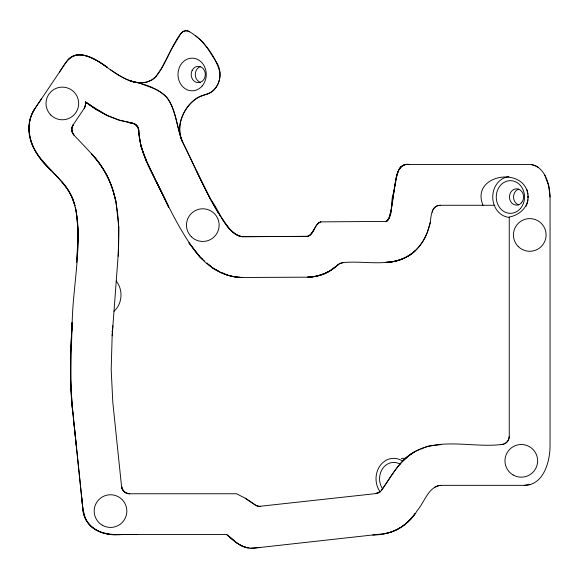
<?xml version="1.0" encoding="UTF-8"?>
<svg xmlns="http://www.w3.org/2000/svg" width="579" height="579" viewBox="0 0 579 579"><rect width="100%" height="100%" fill="white"/><g stroke="black" fill="none" stroke-linecap="round" stroke-linejoin="round"><path stroke-width="0.87" d="M118.84 227.178L118.261 254.036M75.364 207.499C82.609 245.532 73.019 284.376 72.172 322.575C71.499 353.016 68.85 383.587 72.983 413.898M118.21 254.753L112.16 335.798L111.19 369.692L112.811 402.398L121.547 486.44C121.901 490.478 125.621 493.8 129.667 493.764L236.543 493.764L245.293 498.244L255.969 505.445L259.095 506.379L375.8 493.605L380.092 491.795A20.417 17.681 -90 0 1 380.215 465.538A20.417 17.681 -90 0 1 402.629 461.123L407.536 456.621L415.013 451.439M70.537 354.565L72.165 322.575L71.651 332.266M29.225 124.174C25.201 158.32 63.14 172.499 73.388 200.747M71.507 334.908L70.645 350.765L70.92 387.177M112.16 335.798L112.847 325.651M71.564 331.347L72.172 322.575M118.102 256.193L118.304 253.312C119.455 227.67 119.093 200.732 107.737 177.131C99.668 160.781 86.228 148.202 73.931 135.081L71.962 131.505A7.114 6.159 -90 0 1 71.97 127.423L73.099 124.926L84.216 108.389L85.403 105.646A7.114 6.159 -90 0 0 85.366 101.897L95.593 109.127L107.289 115.532L96.063 109.424L85.772 102.215M76.956 259.378C78.679 233.163 80.959 202.389 61.736 181.611M76.732 262.345L78.165 231.658L76.312 211.719M527.042 203.902A20.417 17.681 -90 0 0 527.918 199.777L528.062 196.064L528.062 197.924M527.918 199.777C526.427 208.91 518.089 215.526 509.259 217.002L509.259 436.392C509.325 440.764 505.46 444.629 501.096 444.563C471.147 448.175 434.228 435.473 408.246 456.049C396.492 465.183 389.906 478.884 381.25 490.63A8.164 8.164 0 0 1 375.8 493.605L380.099 491.788M343.651 262.548A8.164 8.164 0 0 0 338.1 264.762C329.907 272.535 318.877 276.697 307.666 277.167L316.105 276.284L324.117 273.831L331.521 269.937L339.337 263.8L343.651 262.548C366.406 260.369 393.611 268.569 413.066 252.61C422.294 244.895 427.852 233.815 430.335 222.191C430.993 216.09 431.673 205.277 440.199 205.277L494.828 205.277M394.545 187.864L390.782 212.073L389.008 218.392L386.606 221.402L320.882 221.88C314.165 223.841 314.346 234.748 307.355 236.384L242.485 236.702C236.688 236.456 232.331 231.81 228.64 227.837C208.939 201.991 197.425 171.123 182.761 142.383C178.05 133.358 179.157 122.415 183.601 113.52M394.864 186.112C396.637 179.143 396.441 165.963 405.879 164.479L529.249 164.487C544.709 165.124 549.797 184.231 550.05 196.99L550.05 445.533C550.093 461.282 543.782 485.412 524.147 485.347L441.379 485.347C428.373 485.991 424.501 502.456 417.191 510.606C407.942 526.477 390.738 535.126 372.731 534.989M29.268 123.356C30.361 114.012 36.332 106.522 41.391 98.98M430.335 222.191L427.36 232.324A48.31 41.84 90 0 1 411.083 254.13C403.78 259.298 395.001 262.2 386.055 262.338C396.376 262.193 407.754 257.756 414.911 251.018C407.117 258.212 396.644 262.178 386.055 262.338M405.879 164.487C394.263 167.193 396.297 184.231 393.554 193.002C389.848 200.942 394.429 216.162 385.86 221.547C386.895 221.533 387.677 220.737 388.212 219.926C394.205 204.38 392.598 186.93 398.323 171.196C399.792 166.289 404.656 163.249 409.729 164.487M35.16 108.244C20.916 129.045 33.871 155.664 51.003 170.233M183.919 112.739C188.493 104.206 195.955 96.859 205.596 94.558A20.598 17.84 90 0 0 216.524 86.676A20.62 17.855 -90 0 0 219.919 72.317C215.554 56.416 203.931 40.291 189.673 31.794A8.164 7.071 90 0 0 180.641 33.85C170.045 47.753 165.92 65.948 153.84 78.621C135.334 91.062 114.599 72.201 99.762 62.293C93.856 58.747 87.538 55.461 80.582 54.766C69.791 53.579 64.399 64.696 59.391 72.201M314.448 228.9L310.424 234.784L307.919 236.326L242.485 236.695C232.548 235.588 226.917 225.303 221.569 217.965M381.25 490.63C390.861 476.958 398.938 461.521 413.493 452.351M399.192 169.408L401.066 166.723M68.141 59.688C79.88 48.144 96.454 59.934 107.289 67.345C96.28 59.065 75.965 46.754 65.861 62.59L35.167 108.251C27.148 119.527 27.683 134.625 33.162 146.863C43.164 168.634 68.293 180.17 74.525 204.112M317.538 224.095L319.109 222.524L320.882 221.866C314.158 223.849 314.339 234.756 307.355 236.384M402.629 461.123C407.428 456.541 412.784 452.134 419.037 449.796M338.1 264.762L329.35 271.262A57.003 49.367 -90 0 1 307.767 277.167L242.688 277.493L234.929 276.928L227.323 275.163L222.539 272.861M434.945 487.04L437.724 485.781L441.379 485.347M420.636 449.145L427.852 446.199L441.379 444.563M383.522 533.795C396.499 532.173 407.609 524.125 415.013 513.631C407.58 524.075 396.463 532.159 383.522 533.78L254.413 548.096C243.223 549.609 234.488 541.322 226.707 534.555L117.211 534.555C101.253 536.082 83.55 526.065 82.848 508.695L72.237 406.61L71 388.958M524.147 485.347L530.69 484.42M260.507 547.423L250.888 548.219M113.94 311.162L114.114 311.162A20.417 17.681 -90 0 0 116.22 281.032M111.885 331.347L112.442 331.347M121.424 534.555C103.829 536.27 84.194 528.699 82.848 508.695L81.661 497.238M137.389 534.555C123.378 533.874 108.063 536.856 95.231 529.64A25.179 25.179 0 0 1 85.323 518.227L82.855 508.695L72.245 406.61L70.537 379.173L70.515 354.543M226.707 534.555C233.467 539.954 239.916 547.343 249.136 547.879M242.485 236.695C225.26 233.149 220.15 211.371 210.561 199.321M134.907 82.16L141.414 82.869L146.393 82.29L151.705 80.112L156.359 76.247L161.498 68.51L171.319 49.425L180.641 33.85A8.164 7.071 -90 0 1 189.673 31.787M134.371 82.023C146.516 84.483 159.153 88.942 167.606 98.394C176.356 111.486 176.725 128.089 182.754 142.383C191.996 161.57 201.188 180.771 210.807 199.769M134.147 81.994L128.987 80.423L133.648 81.863M247.378 547.814L241.421 545.787L236.616 542.885L228.814 536.147M218.551 270.936L212.978 268.243L207 263.105M89.926 104.821L86.17 102.526L106.565 115.199L118.261 119.875L131.802 122.994C135.667 123.486 138.801 127.004 138.851 130.897C139.438 149.491 148.789 165.905 156.634 182.255C168.532 206.58 180.221 231.441 196.585 253.132C207.861 267.071 224.341 277.421 242.688 277.493C230.58 277.254 218.218 273.201 209.157 265.016M105.704 114.461L107.955 115.836L119.679 120.309L131.802 122.994C134.921 123.421 137.657 125.773 138.526 128.799C139.604 157.437 157.741 181.473 168.67 207.043L146.161 160.412L140.914 146.176L138.12 127.698L136.796 125.665L134.162 123.696L134.733 123.993L128.979 122.553L131.802 122.994A8.171 8.171 0 0 1 138.851 130.897M110.632 69.878C119.202 75.473 127.901 81.603 138.374 82.71C148.238 86.705 159.529 89.079 166.824 97.453C176.747 110.386 176.429 127.807 182.761 142.383C179.237 135.117 178.723 126.685 181.299 119.05A41.008 35.514 -90 0 1 194.435 99.834C199.437 95.448 206.356 95.303 211.748 91.779A20.424 17.688 90 0 0 216.893 62.894L207.173 47.71L201.572 40.819L195.232 35.413M245.293 498.244L254.572 504.504A8.164 8.164 0 0 0 260.716 506.364M204.358 260.825L200.363 257.387L188.957 242.869L200.008 257.011L202.621 259.298M219.665 215.149L220.613 216.553M211.248 200.551L218.269 212.963M196.187 170.414L210.163 198.517M156.395 181.726L168.67 207.043M544.839 175.278L548.689 185.642L550.05 196.99M483.016 205.277C469.772 173.997 526.912 165.058 528.135 196.99M140.9 146.118L146.161 160.412M72.107 197.273L75.053 205.748M115.938 201.42C112.145 183.659 103.844 166.94 91.417 153.638A94.724 94.724 0 0 1 112.348 188.276L115.938 201.42L118.847 227.229M74.278 203.251L74.93 205.791M75.364 207.477L76.225 210.857M73.902 422.808L76.428 446.887M382.712 489.031A16.335 14.142 -90 0 1 382.712 468.469A16.335 14.142 -90 0 1 400.125 464.199M200.508 82.377A8.164 7.071 -90 0 1 195.268 74.488A8.164 7.071 -90 0 1 200.508 66.599M526.81 189.398A20.417 17.681 -90 0 1 527.918 194.211M526.774 204.691A20.417 17.681 -90 0 1 526.166 206.233M509.259 217.364A20.417 17.681 -90 0 1 492.722 197.164A20.417 17.681 -90 0 1 508.963 176.646M518.777 204.879A8.164 7.071 -90 0 1 513.537 196.99A8.164 7.071 -90 0 1 518.777 189.101M531.877 164.689A14.736 14.736 0 0 1 538.513 167.497M509.259 436.392A8.164 8.164 0 0 1 501.096 444.563M432.122 212.24A8.171 8.171 0 0 1 440.199 205.277M329.321 271.283A56.995 49.36 90 0 1 307.767 277.167M401.348 458.546A20.417 17.681 -90 0 1 405.459 458.409M71.847 127.988L72.216 132.309L73.931 135.081A8.164 8.164 0 0 1 73.099 124.926L71.847 127.988M85.598 104.126L84.216 108.389A8.164 8.164 0 0 0 85.366 101.897L85.598 104.126M129.667 493.764C125.607 493.815 121.916 490.485 121.547 486.44A8.164 8.164 0 0 0 129.667 493.764M102.345 525.24A16.335 16.335 0 0 0 126.844 511.091A16.335 16.335 0 0 0 102.345 496.948A16.335 16.335 0 0 0 102.345 525.24M191.258 236.673A16.335 16.335 0 0 0 218.58 229.349A16.335 16.335 0 0 0 198.575 209.345A16.335 16.335 0 0 0 191.258 236.673M513.132 474.983A16.335 16.335 0 0 0 537.63 460.833A16.335 16.335 0 0 0 513.132 446.691A16.335 16.335 0 0 0 513.132 474.983M50.8 114.997A16.335 16.335 0 0 0 78.129 107.68A16.335 16.335 0 0 0 58.124 87.675A16.335 16.335 0 0 0 50.8 114.997M518.212 246.495A16.335 16.335 0 0 0 545.541 239.17A16.335 16.335 0 0 0 525.537 219.166A16.335 16.335 0 0 0 518.212 246.495M192.127 70.406A8.164 7.071 90 0 0 198.257 82.659A8.164 7.071 90 0 0 204.38 70.406A8.164 7.071 90 0 0 192.127 70.406M202.129 86.039A16.335 14.142 -90 0 0 195.789 58.711A16.335 14.142 -90 0 0 178.47 78.715A16.335 14.142 -90 0 0 202.129 86.039M521.527 202.766A8.164 7.071 -90 0 0 518.357 189.101A8.164 7.071 -90 0 0 509.694 199.104A8.164 7.071 -90 0 0 521.527 202.766M520.405 208.541A16.335 14.142 -90 0 0 514.058 181.213A16.335 14.142 -90 0 0 496.739 201.217A16.335 14.142 -90 0 0 520.405 208.541"/></g></svg>
